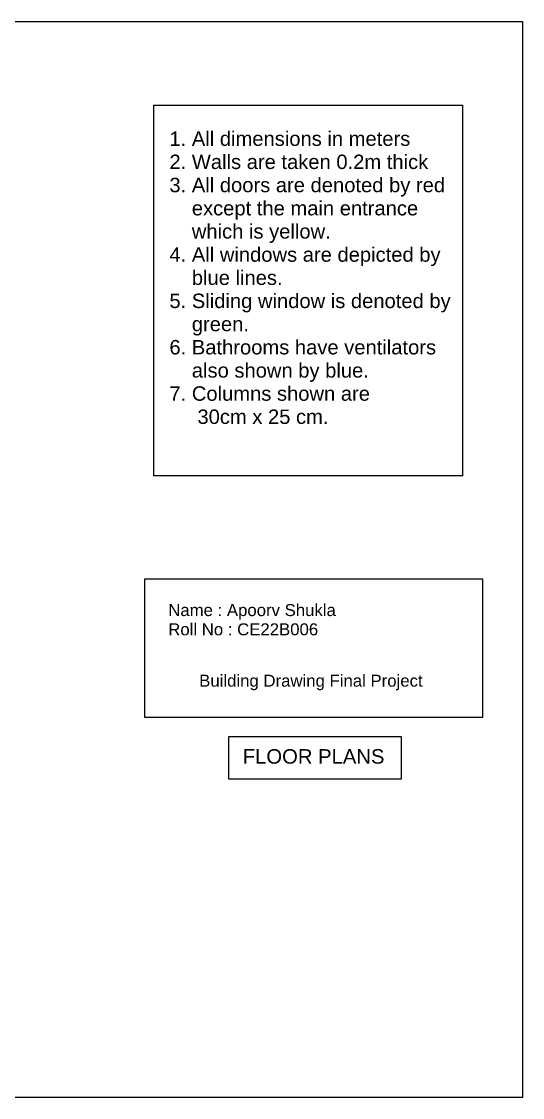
# Model space of a CAD drawing. Header units: inches. Extents: x 36.2 to 74.1, y 18.2 to 51.9.
# Drawn here: x 58.45 to 74.12, y 18.23 to 51.9 of the extents above; entities that cross this region are included whole.
import ezdxf

# ---------------------------------------------------------------- set-up
doc = ezdxf.new("R2010")
doc.units = ezdxf.units.IN
doc.header["$MEASUREMENT"] = 0
doc.styles.get("Standard").update_dxf_attribs({"font": 'arial.ttf'})

msp = doc.modelspace()

# ---------------------------------------------------------------- linework, layer by layer
for points in [[(36.19055, 51.90118), (74.1155, 51.90118), (74.1155, 18.22985), (36.19055, 18.22985)], [(62.58743, 49.28808), (72.24261, 49.28808), (72.24261, 37.67918), (62.58743, 37.67918)], [(62.30092, 34.46424), (72.86697, 34.46424), (72.86697, 30.11922), (62.30092, 30.11922)], [(64.93176, 29.52743), (70.32123, 29.52743), (70.32123, 28.18603), (64.93176, 28.18603)]]:
    msp.add_lwpolyline(points, close=True)

# ---------------------------------------------------------------- texts
for s, height, p in [('1. All dimensions in meters ', 0.4514014, (63.07267, 48.00982)), ('2. Walls are taken 0.2m thick', 0.4514014, (63.07267, 47.28468)), ('3. All doors are denoted by red ', 0.4514014, (63.07267, 46.55954)), ('    except the main entrance ', 0.4514014, (63.07267, 45.83441)), ('    which is yellow.', 0.4514014, (63.07267, 45.10927)), ('4. All windows are depicted by ', 0.4514014, (63.07267, 44.38413)), ('    blue lines.', 0.4514014, (63.07267, 43.659)), ('5. Sliding window is denoted by', 0.4514014, (63.07267, 42.93386)), ('    green.', 0.451401, (63.07267, 42.20872)), ('6. Bathrooms have ventilators', 0.4514014, (63.07267, 41.48359)), ('    also shown by blue.', 0.4514014, (63.07267, 40.75845)), ('7. Columns shown are ', 0.4514014, (63.07267, 40.03331)), ('     30cm x 25 cm.', 0.4514014, (63.07267, 39.30818)), ('Name : Apoorv Shukla', 0.3750789, (63.03656, 33.29518)), ('Roll No : CE22B006', 0.3750789, (63.03656, 32.69265)), ('Building Drawing Final Project', 0.3750789, (64.00388, 31.08582)), ('FLOOR PLANS', 0.4532734, (65.36606, 28.6768))]:
    msp.add_text(s, height=height).set_placement(p)

doc.saveas('drawing.dxf')
